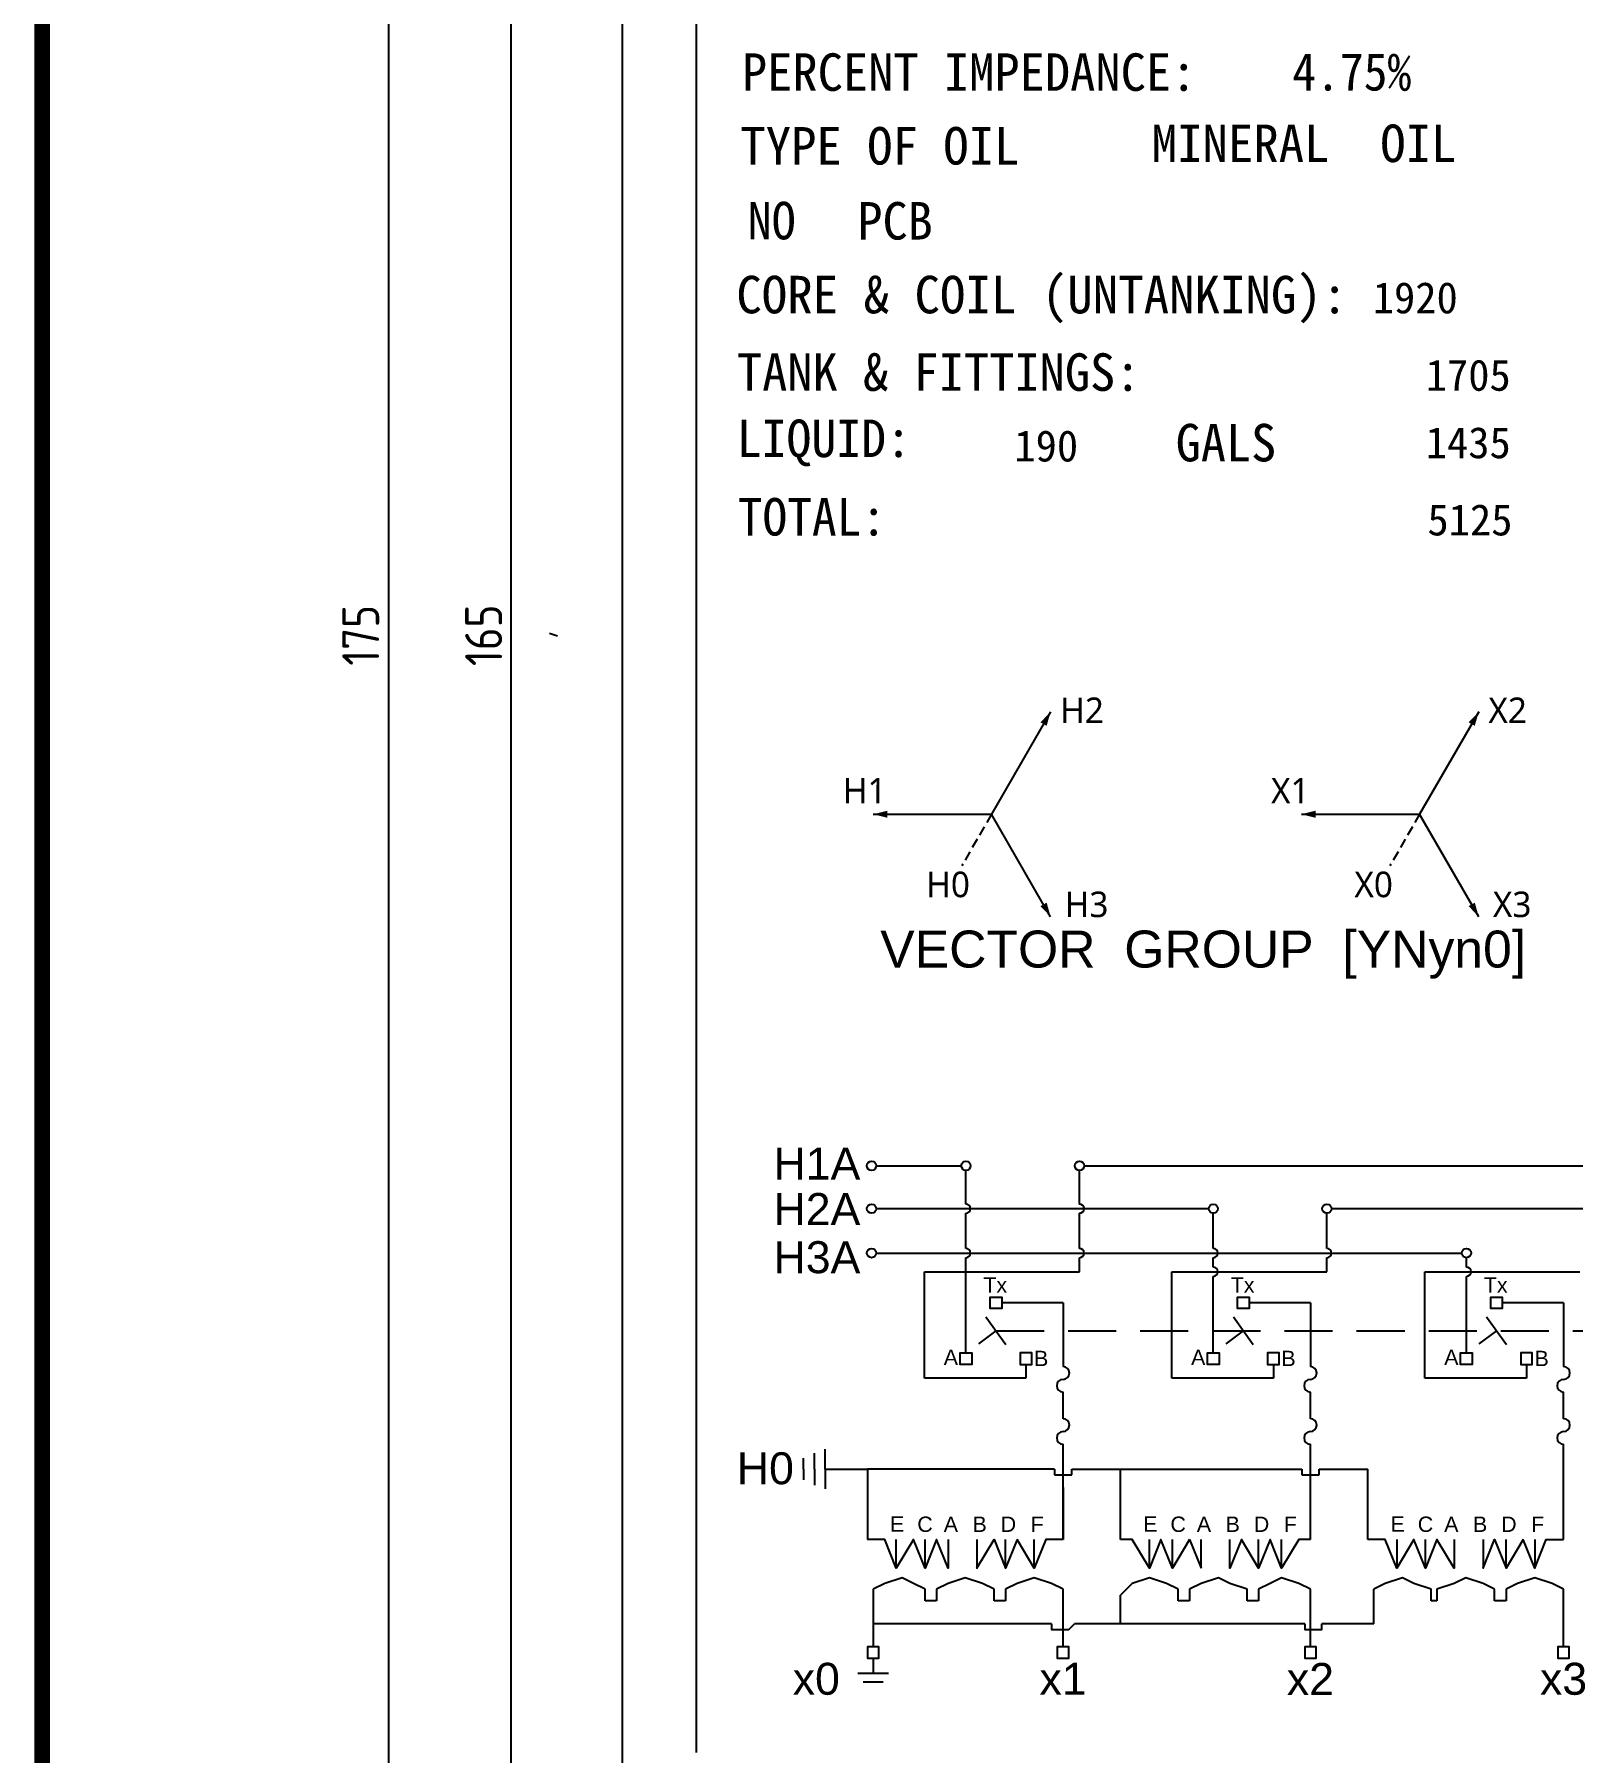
# Model space of a CAD drawing. Header units: millimetres. Extents: x 261789 to 272313, y -191856 to -185409.
# Drawn here: x 272094.9 to 272198.8, y -190994.5 to -190878.4 of the extents above; entities that cross this region are included whole.
import ezdxf
from ezdxf.enums import TextEntityAlignment as Align

# ---------------------------------------------------------------- set-up
doc = ezdxf.new("R2010")
doc.units = ezdxf.units.MM
doc.header["$LTSCALE"] = 13
doc.linetypes.add('DASHED', pattern=[0.75, 0.5, -0.25])
for name, color, linetype in [('1', 4, 'Continuous'), ('2', 3, 'Continuous'), ('4虚线层', 6, 'DASHED'), ('PDF_Geometry', 7, 'Continuous')]:
    doc.layers.add(name, color=color, linetype=linetype)
doc.layers.add('标注、文本', color=3, linetype='Continuous', lineweight=25)
doc.styles.add('Note Text (ANSI)', font='arial.ttf')
doc.styles.add('PDF FangSong', font='simfang.ttf')
doc.styles.get("Standard").update_dxf_attribs({"font": 'gbenor.shx', "bigfont": 'gbcbig.shx'})
doc.styles.add('宋体', font='msyh.ttf', dxfattribs={"width": 0.6})
doc.dimstyles.new('ISO-25', dxfattribs={"dimtxt": 2.5, "dimasz": 2.5, "dimexe": 1.25, "dimexo": 0.625, "dimtad": 1, "dimtxsty": 'Standard', "dimcen": 2.5, "dimadec": 0, "dimazin": 0, "dimtfac": 1, "dimtmove": 0, "dimatfit": 3, "dimfxl": 1, "dimarcsym": 0})

# ---------------------------------------------------------------- blocks, each defined once
blk = doc.blocks.new('*D56')
at = {"layer": '2', "color": 0, "linetype": 'Continuous', "lineweight": -2}
for p, q in [((272136.39, -190836.5), (272125.84, -190836.5)), ((272127.09, -190999.02), (272127.09, -190839)), ((272136.39, -191001.52), (272125.84, -191001.52))]:
    blk.add_line(p, q, dxfattribs=at)
at = {"layer": '2', "color": 0, "linetype": 'Continuous'}
for points in [[(272126.68, -190839), (272127.51, -190839), (272127.09, -190836.5)], [(272126.68, -190999.02), (272127.51, -190999.02), (272127.09, -191001.52)]]:
    blk.add_solid(points, dxfattribs=at)
at = {"layer": 'Defpoints', "color": 0, "linetype": 'Continuous'}
for p in [(272127.09, -190836.5), (272137.02, -190836.5), (272137.02, -191001.52)]:
    blk.add_point(p, dxfattribs=at)
at = {"layer": '2', "color": 0, "linetype": 'Continuous', "insert": (272125.22, -190919.01), "char_height": 2.5, "attachment_point": 5, "rotation": 90}
blk.add_mtext('165', dxfattribs=at)
blk = doc.blocks.new('*D57')
at = {"layer": '2', "color": 0, "linetype": 'Continuous', "lineweight": -2}
for p, q in [((272133.98, -190831.5), (272117.53, -190831.5)), ((272118.78, -190834), (272118.78, -191004.02)), ((272133.98, -191006.52), (272117.53, -191006.52))]:
    blk.add_line(p, q, dxfattribs=at)
at = {"layer": '2', "color": 0, "linetype": 'Continuous'}
for points in [[(272118.37, -190834), (272119.2, -190834), (272118.78, -190831.5)], [(272118.37, -191004.02), (272119.2, -191004.02), (272118.78, -191006.52)]]:
    blk.add_solid(points, dxfattribs=at)
at = {"layer": 'Defpoints', "color": 0, "linetype": 'Continuous'}
for p in [(272134.6, -190831.5), (272118.78, -191006.52), (272134.6, -191006.52)]:
    blk.add_point(p, dxfattribs=at)
at = {"layer": '2', "color": 0, "linetype": 'Continuous', "insert": (272116.91, -190919.01), "char_height": 2.5, "attachment_point": 5, "rotation": 90}
blk.add_mtext('175', dxfattribs=at)

msp = doc.modelspace()

# ---------------------------------------------------------------- linework, layer by layer
at = {"layer": '1', "color": 0, "linetype": 'Continuous'}
msp.add_line((272095.379, -191114.084), (272095.379, -190765.064), dxfattribs=at)
at = {"layer": '1', "const_width": 1.05}
msp.add_lwpolyline([(272095.379, -190765.064), (272312.729, -190765.064), (272312.729, -191114.084), (272095.379, -191114.084), (272095.379, -190765.064), (272312.729, -190765.064)], dxfattribs=at)
at = {"layer": '2', "linetype": 'Continuous'}
for p, q in [((272151.75, -190954.854), (272157.506, -190954.854)), ((272165.807, -190954.854), (272207.279, -190954.854)), ((272151.75, -190957.75), (272158.579, -190957.75)), ((272158.579, -190957.75), (272174.224, -190957.75)), ((272182.526, -190957.75), (272207.279, -190957.75)), ((272151.75, -190960.749), (272158.579, -190960.749)), ((272158.579, -190960.749), (272191.331, -190960.749)), ((272163.8, -190975.344), (272163.8, -190975.732)), ((272163.8, -190975.732), (272164.966, -190975.732)), ((272164.966, -190975.732), (272164.966, -190975.344)), ((272168.271, -190980.101), (272168.271, -190975.344)), ((272180.518, -190975.344), (272180.518, -190975.732)), ((272180.518, -190975.732), (272181.685, -190975.732)), ((272181.685, -190975.732), (272181.685, -190975.344)), ((272184.989, -190980.101), (272184.989, -190975.344))]:
    msp.add_line(p, q, dxfattribs=at)
at = {"layer": '2'}
for p, q in [((272164.383, -190964.108), (272164.383, -190968.418)), ((272181.101, -190964.108), (272181.101, -190968.418)), ((272198.209, -190964.108), (272198.209, -190968.418)), ((272163.8, -190975.344), (272151.164, -190975.344)), ((272164.966, -190975.344), (272180.518, -190975.344)), ((272181.685, -190975.344), (272184.989, -190975.344))]:
    msp.add_line(p, q, dxfattribs=at)
for points in [[(272163.543, -190924.179, 0, 0.48, 0), (272163.064, -190925.009, 0.48, 0.48, 0)], [(272192.48, -190924.179, 0, 0.48, 0), (272192.001, -190925.009, 0.48, 0.48, 0)], [(272151.553, -190931.101, 0, 0.48, 0), (272152.512, -190931.101, 0.48, 0.48, 0)], [(272180.49, -190931.101, 0, 0.48, 0), (272181.449, -190931.101, 0.48, 0.48, 0)], [(272163.543, -190938.024, 0, 0.48, 0), (272163.064, -190937.193, 0.48, 0.48, 0)], [(272192.48, -190938.024, 0, 0.48, 0), (272192.001, -190937.193, 0.48, 0.48, 0)]]:
    msp.add_lwpolyline(points, format="xyseb", dxfattribs=at)
for points in [[(272163.543, -190924.179), (272159.547, -190931.101)], [(272192.48, -190924.179), (272188.483, -190931.101)], [(272151.553, -190931.101), (272159.547, -190931.101)], [(272163.543, -190938.024), (272159.547, -190931.101)], [(272180.49, -190931.101), (272188.483, -190931.101)], [(272192.48, -190938.024), (272188.483, -190931.101)]]:
    msp.add_lwpolyline(points, dxfattribs=at)
at = {"layer": '2', "linetype": 'Continuous'}
for points in [[(272157.818, -190957.437), (272157.818, -190955.167)], [(272157.818, -190960.436), (272157.818, -190958.062)], [(272174.537, -190960.436), (272174.537, -190958.062)], [(272157.818, -190967.492), (272157.818, -190961.062)], [(272174.537, -190961.699), (272174.537, -190961.062)], [(272191.644, -190961.699), (272191.644, -190961.062)], [(272174.537, -190967.492), (272174.537, -190962.324)], [(272191.644, -190967.492), (272191.644, -190962.324)], [(272159.458, -190964.108), (272159.458, -190963.719), (272159.847, -190963.719), (272160.236, -190963.719), (272160.236, -190964.108), (272160.236, -190964.497), (272159.847, -190964.497), (272159.458, -190964.497), (272159.458, -190964.108)], [(272176.177, -190964.108), (272176.177, -190963.719), (272176.565, -190963.719), (272176.954, -190963.719), (272176.954, -190964.108), (272176.954, -190964.497), (272176.565, -190964.497), (272176.177, -190964.497), (272176.177, -190964.108)], [(272193.284, -190964.108), (272193.284, -190963.719), (272193.673, -190963.719), (272194.061, -190963.719), (272194.061, -190964.108), (272194.061, -190964.497), (272193.673, -190964.497), (272193.284, -190964.497), (272193.284, -190964.108)], [(272157.429, -190967.881), (272157.429, -190967.492), (272157.818, -190967.492), (272158.207, -190967.492), (272158.207, -190967.881), (272158.207, -190968.27), (272157.818, -190968.27), (272157.429, -190968.27), (272157.429, -190967.881)], [(272162.264, -190967.881), (272162.264, -190967.492), (272161.876, -190967.492), (272161.487, -190967.492), (272161.487, -190967.881), (272161.487, -190968.27), (272161.876, -190968.27), (272162.264, -190968.27), (272162.264, -190967.881)], [(272174.148, -190967.881), (272174.148, -190967.492), (272174.537, -190967.492), (272174.925, -190967.492), (272174.925, -190967.881), (272174.925, -190968.27), (272174.537, -190968.27), (272174.148, -190968.27), (272174.148, -190967.881)], [(272178.983, -190967.881), (272178.983, -190967.492), (272178.594, -190967.492), (272178.205, -190967.492), (272178.205, -190967.881), (272178.205, -190968.27), (272178.594, -190968.27), (272178.983, -190968.27), (272178.983, -190967.881)], [(272191.255, -190967.881), (272191.255, -190967.492), (272191.644, -190967.492), (272192.033, -190967.492), (272192.033, -190967.881), (272192.033, -190968.27), (272191.644, -190968.27), (272191.255, -190968.27), (272191.255, -190967.881)], [(272196.09, -190967.881), (272196.09, -190967.492), (272195.701, -190967.492), (272195.312, -190967.492), (272195.312, -190967.881), (272195.312, -190968.27), (272195.701, -190968.27), (272196.09, -190968.27), (272196.09, -190967.881)], [(272164.383, -190980.101), (272164.383, -190973.671)], [(272181.101, -190980.101), (272181.101, -190973.671)], [(272198.209, -190980.101), (272198.209, -190973.671)], [(272148.306, -190975.344), (272151.164, -190975.344)], [(272151.164, -190975.344), (272151.164, -190980.101)], [(272164.383, -190980.101), (272164.383, -190976.601), (272164.383, -190980.101)], [(272155.052, -190982.045), (272154.274, -190980.101), (272153.108, -190982.045), (272152.33, -190980.101), (272151.164, -190980.101)], [(272153.108, -190982.045), (272153.108, -190980.101)], [(272156.607, -190980.101), (272156.607, -190982.045), (272155.829, -190980.101), (272155.052, -190982.045), (272155.052, -190980.101)], [(272158.551, -190980.101), (272158.551, -190982.045), (272159.717, -190980.101), (272160.495, -190982.045), (272160.495, -190980.101)], [(272161.273, -190980.101), (272160.495, -190982.045)], [(272162.439, -190982.045), (272161.273, -190980.101)], [(272164.383, -190980.101), (272163.217, -190980.101), (272162.439, -190982.045), (272162.439, -190980.101)], [(272170.215, -190982.045), (272169.049, -190980.101), (272168.271, -190980.101)], [(272172.937, -190980.101), (272171.77, -190982.045), (272170.993, -190980.101), (272170.215, -190982.045), (272170.215, -190980.101)], [(272171.77, -190982.045), (272171.77, -190980.101)], [(272172.937, -190980.101), (272173.714, -190982.045)], [(272173.714, -190982.045), (272173.714, -190980.101)], [(272181.101, -190980.101), (272180.324, -190980.101), (272179.157, -190982.045), (272178.38, -190980.101), (272177.602, -190982.045), (272176.436, -190980.101), (272175.658, -190982.045), (272175.658, -190980.101)], [(272177.602, -190982.045), (272177.602, -190980.101)], [(272179.157, -190982.045), (272179.157, -190980.101)], [(272186.933, -190980.101), (272186.933, -190982.045), (272186.156, -190980.101), (272184.989, -190980.101)], [(272190.821, -190980.101), (272190.821, -190982.045), (272189.655, -190980.101), (272188.877, -190982.045), (272188.1, -190980.101), (272186.933, -190982.045)], [(272188.877, -190982.045), (272188.877, -190980.101)], [(272192.765, -190980.101), (272192.765, -190982.045), (272193.543, -190980.101), (272194.321, -190982.045), (272194.321, -190980.101)], [(272195.487, -190980.101), (272194.321, -190982.045)], [(272196.265, -190980.101), (272196.265, -190982.045), (272195.487, -190980.101)], [(272196.265, -190982.045), (272197.042, -190980.101), (272198.209, -190980.101)], [(272155.052, -190983.465), (272154.274, -190983.077), (272153.497, -190982.688), (272152.33, -190983.077), (272151.553, -190983.465)], [(272159.717, -190983.465), (272158.94, -190983.077), (272157.773, -190982.688), (272156.607, -190983.077), (272155.829, -190983.465)], [(272164.383, -190983.465), (272163.605, -190983.077), (272162.439, -190982.688), (272161.273, -190983.077), (272160.495, -190983.465)], [(272172.159, -190983.465), (272171.381, -190983.077), (272170.215, -190982.688), (272169.049, -190983.077), (272168.271, -190983.854)], [(272176.825, -190983.465), (272175.658, -190983.077), (272174.881, -190982.688), (272173.714, -190983.077), (272172.937, -190983.465)], [(272181.101, -190983.465), (272180.324, -190983.077), (272179.157, -190982.688), (272178.38, -190983.077), (272177.602, -190983.465)], [(272189.266, -190983.465), (272188.1, -190983.077), (272187.322, -190982.688), (272186.156, -190983.077), (272185.378, -190983.465)], [(272193.543, -190983.465), (272192.765, -190983.077), (272191.599, -190982.688), (272190.821, -190983.077), (272189.655, -190983.465)], [(272198.209, -190983.465), (272197.431, -190983.077), (272196.265, -190982.688), (272195.098, -190983.077), (272194.321, -190983.465)], [(272151.553, -190983.465), (272151.553, -190987.353)], [(272155.052, -190984.243), (272155.052, -190983.465)], [(272155.829, -190984.243), (272155.052, -190984.243)], [(272155.829, -190983.465), (272155.829, -190984.243)], [(272159.717, -190984.243), (272159.717, -190983.465)], [(272160.495, -190984.243), (272159.717, -190984.243)], [(272160.495, -190983.465), (272160.495, -190984.243)], [(272164.383, -190987.353), (272164.383, -190983.465)], [(272168.271, -190985.798), (272168.271, -190983.854)], [(272172.159, -190984.243), (272172.159, -190983.465)], [(272172.937, -190984.243), (272172.159, -190984.243)], [(272172.937, -190983.465), (272172.937, -190984.243)], [(272176.825, -190984.243), (272176.825, -190983.465)], [(272177.602, -190984.243), (272176.825, -190984.243)], [(272177.602, -190983.465), (272177.602, -190984.243)], [(272181.101, -190987.353), (272181.101, -190983.465)], [(272181.101, -190983.465), (272181.101, -190983.465)], [(272185.378, -190985.798), (272185.378, -190983.465)], [(272189.266, -190984.243), (272189.266, -190983.465)], [(272189.655, -190984.243), (272189.266, -190984.243)], [(272189.655, -190983.465), (272189.655, -190984.243)], [(272193.543, -190984.243), (272193.543, -190983.465)], [(272194.321, -190984.243), (272193.543, -190984.243)], [(272194.321, -190983.465), (272194.321, -190984.243)], [(272198.209, -190987.353), (272198.209, -190983.465)], [(272198.209, -190983.465), (272198.209, -190983.465)], [(272163.605, -190985.798), (272151.553, -190985.798)], [(272163.605, -190985.798), (272163.605, -190986.187), (272164.383, -190986.187), (272164.772, -190986.187), (272165.161, -190985.798)], [(272180.713, -190985.798), (272165.161, -190985.798)], [(272180.713, -190985.798), (272180.713, -190986.187), (272181.101, -190986.187), (272181.879, -190986.187), (272181.879, -190985.798)], [(272185.378, -190985.798), (272181.879, -190985.798)], [(272151.941, -190987.742), (272151.941, -190987.353), (272151.553, -190987.353), (272151.164, -190987.353), (272151.164, -190987.742), (272151.164, -190988.131), (272151.553, -190988.131), (272151.941, -190988.131), (272151.941, -190987.742)], [(272164.772, -190987.742), (272164.772, -190987.353), (272164.383, -190987.353), (272163.994, -190987.353), (272163.994, -190987.742), (272163.994, -190988.131), (272164.383, -190988.131), (272164.772, -190988.131), (272164.772, -190987.742)], [(272181.49, -190987.742), (272181.49, -190987.353), (272181.101, -190987.353), (272180.713, -190987.353), (272180.713, -190987.742), (272180.713, -190988.131), (272181.101, -190988.131), (272181.49, -190988.131), (272181.49, -190987.742)], [(272198.597, -190987.742), (272198.597, -190987.353), (272198.209, -190987.353), (272197.82, -190987.353), (272197.82, -190987.742), (272197.82, -190988.131), (272198.209, -190988.131), (272198.597, -190988.131), (272198.597, -190987.742)]]:
    msp.add_lwpolyline(points, dxfattribs=at)
at = {"layer": '2'}
for centre, start, end in [((272164.383, -190969.714), 90, 270), ((272164.383, -190968.85), 270, 90), ((272181.101, -190969.714), 90, 270), ((272181.101, -190968.85), 270, 90), ((272198.209, -190969.714), 90, 270), ((272198.209, -190968.85), 270, 90), ((272164.383, -190973.239), 90, 270), ((272164.383, -190972.375), 270, 90), ((272181.101, -190973.239), 90, 270), ((272181.101, -190972.375), 270, 90), ((272198.209, -190973.239), 90, 270), ((272198.209, -190972.375), 270, 90)]:
    msp.add_arc(centre, 0.432, start, end, dxfattribs=at)
at = {"layer": '4虚线层', "ltscale": 0.1}
for p, q in [((272159.547, -190931.101), (272157.533, -190934.59)), ((272188.483, -190931.101), (272186.469, -190934.59))]:
    msp.add_line(p, q, dxfattribs=at)
at = {"layer": '4虚线层', "ltscale": 0.5}
msp.add_line((272159.847, -190965.994), (272209.949, -190965.994), dxfattribs=at)
at = {"layer": 'PDF_Geometry', "lineweight": 25}
for points in [[(272134.604, -190831.504), (272284.625, -190831.504), (272284.625, -191006.519), (272134.604, -191006.519), (272134.604, -190831.504)], [(272139.603, -190994.5), (272139.603, -190843.467)], [(272130.223, -190919.068), (272129.661, -190918.899)]]:
    msp.add_lwpolyline(points, dxfattribs=at)
at = {"layer": '标注、文本'}
for p, q in [((272165.494, -190957.437), (272165.494, -190955.167)), ((272165.494, -190960.436), (272165.494, -190958.062)), ((272182.213, -190960.436), (272182.213, -190958.062)), ((272165.494, -190962.011), (272165.494, -190961.062)), ((272182.213, -190962.011), (272182.213, -190961.062)), ((272155.007, -190969.199), (272155.007, -190962.011)), ((272155.007, -190962.011), (272165.494, -190962.011)), ((272171.725, -190969.199), (272171.725, -190962.011)), ((272171.725, -190962.011), (272182.213, -190962.011)), ((272188.832, -190969.199), (272188.832, -190962.011)), ((272188.832, -190962.011), (272199.32, -190962.011)), ((272164.383, -190964.108), (272160.236, -190964.108)), ((272181.101, -190964.108), (272176.954, -190964.108)), ((272198.209, -190964.108), (272194.061, -190964.108)), ((272159.173, -190965.059), (272160.521, -190966.93)), ((272175.892, -190965.059), (272177.239, -190966.93)), ((272192.999, -190965.059), (272194.346, -190966.93)), ((272159.847, -190965.994), (272158.66, -190966.882)), ((272176.565, -190965.994), (272175.378, -190966.882)), ((272193.673, -190965.994), (272192.485, -190966.882)), ((272161.876, -190969.199), (272155.007, -190969.199)), ((272161.876, -190968.27), (272161.876, -190969.199)), ((272178.594, -190969.199), (272171.725, -190969.199)), ((272178.594, -190968.27), (272178.594, -190969.199)), ((272195.701, -190969.199), (272188.832, -190969.199)), ((272195.701, -190968.27), (272195.701, -190969.199)), ((272148.306, -190975.344), (272148.306, -190974.001)), ((272146.838, -190975.344), (272146.838, -190974.609)), ((272147.572, -190975.344), (272147.572, -190974.263)), ((272146.838, -190975.344), (272146.838, -190976.078)), ((272147.572, -190975.344), (272147.572, -190976.424)), ((272148.306, -190975.344), (272148.306, -190976.686)), ((272151.553, -190988.131), (272151.553, -190989.158)), ((272152.593, -190989.158), (272150.512, -190989.158)), ((272152.226, -190989.751), (272150.879, -190989.751))]:
    msp.add_line(p, q, dxfattribs=at)
at = {"layer": '标注、文本', "ltscale": 0.865887}
for p, q in [((272164.383, -190971.943), (272164.383, -190970.146)), ((272181.101, -190971.943), (272181.101, -190970.146)), ((272198.209, -190971.943), (272198.209, -190970.146))]:
    msp.add_line(p, q, dxfattribs=at)
at = {"layer": '标注、文本'}
for centre in [(272151.437, -190954.854), (272157.818, -190954.854), (272165.494, -190954.854), (272151.437, -190957.75), (272174.537, -190957.75), (272182.213, -190957.75), (272151.437, -190960.749), (272191.644, -190960.749)]:
    msp.add_circle(centre, 0.313, dxfattribs=at)
for centre in [(272157.818, -190957.75), (272165.494, -190957.75), (272157.818, -190960.749), (272165.494, -190960.749), (272174.537, -190960.749), (272182.213, -190960.749), (272174.537, -190962.011), (272191.644, -190962.011)]:
    msp.add_arc(centre, 0.313, 270, 90, dxfattribs=at)

# ---------------------------------------------------------------- texts
at = {"layer": '2'}
for s, height, style, p in [('H2', 1.7267, '宋体', (272164.191, -190924.94)), ('X2', 1.7267, '宋体', (272193.128, -190924.94)), ('H1', 1.7267, '宋体', (272149.501, -190930.372)), ('X1', 1.7267, '宋体', (272178.438, -190930.372)), ('H0', 1.7267, '宋体', (272155.134, -190936.707)), ('X0', 1.7267, '宋体', (272184.071, -190936.707)), ('H3', 1.7267, '宋体', (272164.496, -190938.051)), ('X3', 1.7267, '宋体', (272193.432, -190938.051)), ('VECTOR  GROUP  [YNyn0]', 2.5, 'Note Text (ANSI)', (272152.023, -190941.46))]:
    msp.add_text(s, height=height, dxfattribs=dict(at, style=style)).set_placement(p)
at = {"layer": '2', "style": 'Note Text (ANSI)'}
for s, p in [('H1A', (272150.682, -190955.785)), ('H2A', (272150.682, -190958.856)), ('H3A', (272150.682, -190962.109)), ('H0', (272146.19, -190976.371))]:
    msp.add_text(s, height=2.16, dxfattribs=at).set_placement(p, align=Align.RIGHT)
for s, height, p in [('Tx', 1.0368, (272159.799, -190962.909)), ('Tx', 1.0368, (272176.517, -190962.909)), ('Tx', 1.0368, (272193.624, -190962.909)), ('A', 1.037, (272156.799, -190967.794)), ('B', 1.037, (272162.904, -190967.87)), ('A', 1.037, (272173.517, -190967.794)), ('B', 1.037, (272179.622, -190967.87)), ('A', 1.037, (272190.624, -190967.794)), ('B', 1.037, (272196.73, -190967.87)), ('E', 1.037, (272153.171, -190979.064)), ('C', 1.037, (272155.052, -190979.073)), ('A', 1.037, (272156.798, -190979.073)), ('B', 1.037, (272158.745, -190979.073)), ('D', 1.037, (272160.689, -190979.073)), ('F', 1.037, (272162.633, -190979.073)), ('E', 1.037, (272170.279, -190979.064)), ('C', 1.037, (272172.159, -190979.073)), ('A', 1.037, (272173.905, -190979.073)), ('B', 1.037, (272175.852, -190979.073)), ('D', 1.037, (272177.796, -190979.073)), ('F', 1.037, (272179.74, -190979.073)), ('E', 1.037, (272186.997, -190979.064)), ('C', 1.037, (272188.877, -190979.073)), ('A', 1.037, (272190.623, -190979.073)), ('B', 1.037, (272192.57, -190979.073)), ('D', 1.037, (272194.514, -190979.073)), ('F', 1.037, (272196.458, -190979.073)), ('x0', 2.16, (272147.705, -190989.513)), ('x1', 2.16, (272164.383, -190989.513)), ('x2', 2.16, (272181.101, -190989.513)), ('x3', 2.16, (272198.209, -190989.513))]:
    msp.add_text(s, height=height, dxfattribs=at).set_placement(p, align=Align.MIDDLE)
at = {"layer": '2', "linetype": 'Continuous', "char_height": 2.53409, "attachment_point": 7, "style": 'PDF FangSong'}
for s, insert in [('\\W0.990022;PERCENT IMPEDANCE:', (272142.673, -190882.264)), ('{\\W0.9335;4.75%}', (272179.873, -190882.249)), ('\\W0.994479;TYPE OF OIL', (272142.571, -190887.245)), ('{\\W0.9956;MINERAL  OIL}', (272170.374, -190887.078)), ('\\W0.943330;NO', (272143.064, -190892.299)), ('\\W0.986198;PCB', (272150.478, -190892.313)), ('{\\W0.9982;CORE & COIL (UNTANKING): \\fSimSun|b0|i0|c134|p2;\\H0.8333x;\\W1;1920}', (272142.296, -190897.932)), ('\\W0.988717;TANK & FITTINGS:', (272142.34, -190902.537)), ('{\\fSimSun|b0|i0|c134|p2;\\H0.8333x;1705}', (272188.895, -190902.522)), ('{\\W0.976;LIQUID:}', (272142.325, -190907.605)), ('{\\fSimSun|b0|i0|c134|p2;\\H0.8333x;190}', (272161.092, -190907.301)), ('{\\W0.9851;GALS}', (272171.996, -190907.301)), ('{\\fSimSun|b0|i0|c134|p2;\\H0.8333x;1435}', (272188.895, -190907.082)), ('\\W0.968789;TOTAL:', (272142.398, -190912.311)), ('{\\fSimSun|b0|i0|c134|p2;\\H0.8333x;5125}', (272189.011, -190912.297))]:
    msp.add_mtext(s, dxfattribs=dict(at, insert=insert))

# ---------------------------------------------------------------- dimensions: what is measured, and where the dimension line sits
at = {"layer": '2', "linetype": 'Continuous'}
for base, p1, p2, picture, middle in [((272118.782, -191006.519), (272134.604, -190831.504), (272134.604, -191006.519), '*D57', (272116.907, -190919.012)), ((272127.094, -190836.503), (272137.019, -191001.52), (272137.019, -190836.503), '*D56', (272125.219, -190919.012))]:
    dim = msp.add_linear_dim(base=base, p1=p1, p2=p2, angle=90, dimstyle='ISO-25', override={"dimdec": 0}, dxfattribs=at)
    dim.commit()
    dim.dimension.update_dxf_attribs({"geometry": picture, "text_midpoint": middle})

doc.saveas('drawing.dxf')
